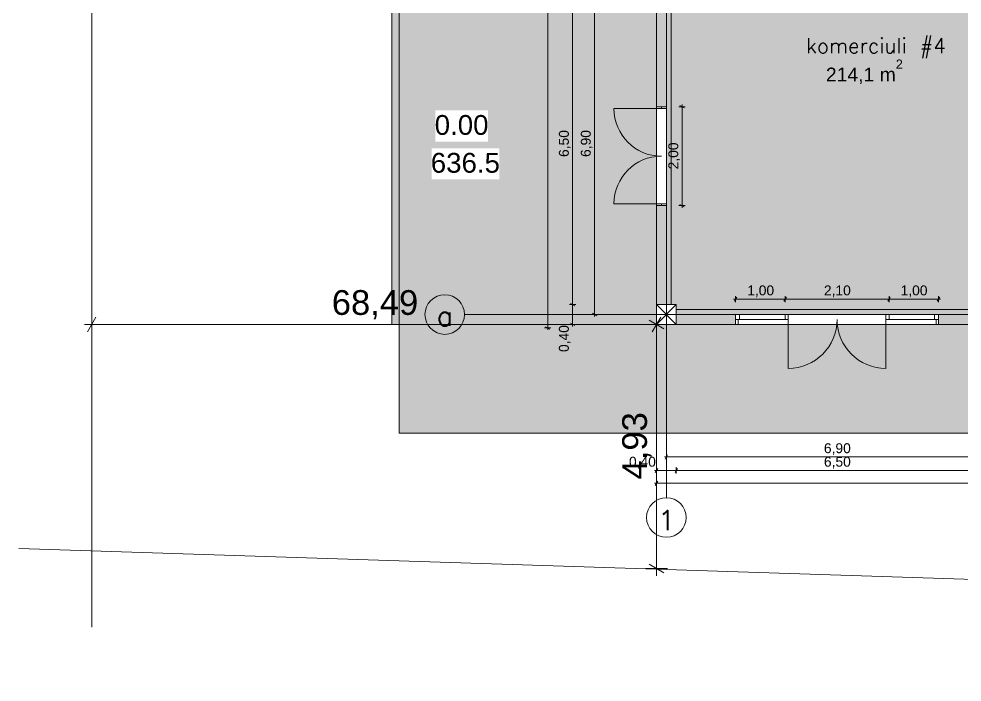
# Model space of a CAD drawing. Header units: metres. Extents: x 476297 to 476657, y 4620828 to 4621206.
# Drawn here: x 476377.77 to 476396.83, y 4620977.09 to 4620990.49 of the extents above; entities that cross this region are included whole.
import ezdxf

# ---------------------------------------------------------------- set-up
doc = ezdxf.new("R2010")
doc.units = ezdxf.units.M
doc.header["$MEASUREMENT"] = 0
doc.set_wipeout_variables(frame=1)
doc.linetypes.add('Wipeout_Contour', pattern=[1, 0, -1])
for name, color, linetype in [('0_Pen_No__42_Pen_No__250', 7, 'Continuous'), ('2D Drafting - General_Pen_No__1', 7, 'Continuous'), ('2D Drafting - General_Pen_No__250_Pen_No__7', 7, 'Continuous'), ('Annotation - Text_Pen_No__7', 7, 'Continuous'), ('G-Anno-Nplt', 7, 'Continuous'), ('New_________ _________ ___2', 7, 'Continuous'), ('NewAnnotation - Text', 7, 'Continuous'), ('NewG-Anno-Nplt', 7, 'Continuous'), ('NewStructural - Bearing', 7, 'Continuous'), ('zoma', 7, 'Continuous'), ('zoma_Pen_No__5', 7, 'Continuous')]:
    doc.layers.add(name, color=color, linetype=linetype)
doc.styles.add('GENERATED_STYLE_1', font='arial.ttf')
doc.styles.add('GENERATED_STYLE_2', font='arial.ttf')
doc.linetypes.add('Break', pattern='A,0,[1,A-1 áƒ¡áƒ\x90áƒ®áƒšáƒ˜ - áƒ›áƒ¨áƒ”áƒœáƒ”áƒ‘áƒšáƒ”áƒ‘áƒ¡1.Shx,S=0.015679,R=0,X=0,Y=0],-1.975557,0', length=1.975557)
doc.dimstyles.new('GENERATED_STYLE__1', dxfattribs={"dimtxt": 0.2, "dimasz": 0.064421, "dimexe": 0.18, "dimexo": 0.003, "dimgap": 0.09, "dimtad": 1, "dimtih": 1, "dimtoh": 1, "dimzin": 0, "dimdsep": 46, "dimtxsty": 'GENERATED_STYLE_2', "dimblk": 'ARROWHEAD_2', "dimblk1": 'ARROWHEAD_2', "dimblk2": 'ARROWHEAD_2', "dimcen": 0.09, "dimclrd": 142, "dimclre": 142, "dimclrt": 142, "dimadec": 0, "dimazin": 0, "dimtfac": 1, "dimtdec": 4, "dimtmove": 0, "dimatfit": 3, "dimfxl": 1, "dimtolj": 1, "dimtzin": 0, "dimarcsym": 0})
doc.dimstyles.new('GENERATED_STYLE__10', dxfattribs={"dimtxt": 0.5, "dimasz": 0.228, "dimexe": 0.18, "dimexo": 0.003, "dimgap": 0.09, "dimtad": 1, "dimtih": 1, "dimtoh": 1, "dimzin": 0, "dimdsep": 46, "dimtxsty": 'GENERATED_STYLE_2', "dimblk": 'ARROWHEAD_2', "dimblk1": 'ARROWHEAD_2', "dimblk2": 'ARROWHEAD_2', "dimcen": 0.09, "dimclrd": 1, "dimclre": 1, "dimclrt": 1, "dimadec": 0, "dimazin": 0, "dimtfac": 1, "dimtdec": 4, "dimtmove": 0, "dimatfit": 3, "dimfxl": 1, "dimtolj": 1, "dimtzin": 0, "dimarcsym": 0})
doc.dimstyles.new('GENERATED_STYLE__11', dxfattribs={"dimtxt": 0.2, "dimasz": 0.064421, "dimexe": 0.18, "dimexo": 0.003, "dimgap": 0.09, "dimtad": 1, "dimzin": 0, "dimdsep": 46, "dimtxsty": 'GENERATED_STYLE_2', "dimblk": 'ARROWHEAD_2', "dimblk1": 'ARROWHEAD_2', "dimblk2": 'ARROWHEAD_2', "dimcen": 0.09, "dimclrd": 142, "dimclre": 142, "dimclrt": 142, "dimadec": 0, "dimazin": 0, "dimtfac": 1, "dimtdec": 4, "dimtmove": 0, "dimatfit": 3, "dimfxl": 1, "dimtolj": 1, "dimtzin": 0, "dimarcsym": 0})
doc.dimstyles.new('GENERATED_STYLE__9', dxfattribs={"dimtxt": 0.5, "dimasz": 0.228, "dimexe": 0.18, "dimexo": 0.003, "dimgap": 0.09, "dimtad": 1, "dimzin": 0, "dimdsep": 46, "dimtxsty": 'GENERATED_STYLE_2', "dimblk": 'ARROWHEAD_2', "dimblk1": 'ARROWHEAD_2', "dimblk2": 'ARROWHEAD_2', "dimcen": 0.09, "dimclrd": 1, "dimclre": 1, "dimclrt": 1, "dimadec": 0, "dimazin": 0, "dimtfac": 1, "dimtdec": 4, "dimtmove": 0, "dimatfit": 3, "dimfxl": 1, "dimtolj": 1, "dimtzin": 0, "dimarcsym": 0})

# ---------------------------------------------------------------- blocks, each defined once
blk = doc.blocks.new('*D553', base_point=(476844.527, 4621385.791))
at = {"layer": 'zoma', "color": 142, "linetype": 'Continuous', "lineweight": 0, "transparency": 16777216}
for p, q in [((476390.815, 4620981.642), (476390.856, 4620981.642)), ((476390.881, 4620981.685), (476390.832, 4620981.6)), ((476390.856, 4620981.579), (476390.856, 4620981.706)), ((476390.856, 4620981.642), (476397.756, 4620981.642)), ((476397.781, 4620981.685), (476397.732, 4620981.6)), ((476397.756, 4620981.579), (476397.756, 4620981.706))]:
    blk.add_line(p, q, dxfattribs=at)
at = {"layer": 'zoma', "color": 142, "lineweight": 0, "transparency": 16777216, "insert": (476394.04, 4620981.682), "char_height": 0.2, "attachment_point": 7, "style": 'GENERATED_STYLE_2'}
blk.add_mtext('\\A1;{\\pql;\\fArial CYR|b0|i0|c204|p34;6,90}', dxfattribs=at)
blk = doc.blocks.new('ARROWHEAD_2')
at = {"color": 0, "linetype": 'Continuous', "lineweight": 0}
for p, q in [((0, 0), (-1, 0)), ((-0.378, -0.655), (0.378, 0.655))]:
    blk.add_line(p, q, dxfattribs=at)
blk = doc.blocks.new('*D559', base_point=(476844.527, 4621385.791))
at = {"layer": 'zoma', "color": 142, "linetype": 'Continuous', "lineweight": 0, "transparency": 16777216}
for p, q in [((476389.468, 4620991.42), (476389.341, 4620991.42)), ((476389.362, 4620991.445), (476389.447, 4620991.396)), ((476389.404, 4620984.52), (476389.404, 4620991.42)), ((476389.468, 4620984.52), (476389.341, 4620984.52)), ((476389.362, 4620984.545), (476389.447, 4620984.496)), ((476389.404, 4620984.479), (476389.404, 4620984.52))]:
    blk.add_line(p, q, dxfattribs=at)
at = {"layer": 'zoma', "color": 142, "lineweight": 0, "transparency": 16777216, "insert": (476389.364, 4620987.704), "char_height": 0.2, "attachment_point": 7, "rotation": 90, "style": 'GENERATED_STYLE_2'}
blk.add_mtext('\\A1;{\\pql;\\fArial CYR|b0|i0|c204|p34;6,90}', dxfattribs=at)
blk = doc.blocks.new('*D564', base_point=(476844.527, 4621385.791))
at = {"layer": 'zoma', "color": 142, "linetype": 'Continuous', "lineweight": 0, "transparency": 16777216}
for p, q in [((476390.615, 4620981.111), (476390.656, 4620981.111)), ((476390.681, 4620981.153), (476390.632, 4620981.068)), ((476390.656, 4620981.047), (476390.656, 4620981.174)), ((476390.656, 4620981.111), (476432.456, 4620981.111)), ((476432.432, 4620981.068), (476432.481, 4620981.153)), ((476432.456, 4620981.047), (476432.456, 4620981.174)), ((476432.456, 4620981.111), (476432.498, 4620981.111))]:
    blk.add_line(p, q, dxfattribs=at)
at = {"layer": 'zoma', "color": 142, "lineweight": 0, "transparency": 16777216, "insert": (476411.215, 4620981.151), "char_height": 0.2, "attachment_point": 7, "style": 'GENERATED_STYLE_2'}
blk.add_mtext('\\A1;{\\pql;\\fArial CYR|b0|i0|c204|p34;41,80}', dxfattribs=at)
blk = doc.blocks.new('*D565', base_point=(476844.527, 4621385.791))
at = {"layer": 'zoma', "color": 142, "linetype": 'Continuous', "lineweight": 0, "transparency": 16777216}
for p, q in [((476390.615, 4620981.369), (476390.656, 4620981.369)), ((476390.681, 4620981.412), (476390.632, 4620981.327)), ((476390.656, 4620981.306), (476390.656, 4620981.433)), ((476390.656, 4620981.369), (476391.056, 4620981.369)), ((476391.081, 4620981.412), (476391.032, 4620981.327)), ((476391.056, 4620981.306), (476391.056, 4620981.433))]:
    blk.add_line(p, q, dxfattribs=at)
at = {"layer": 'zoma', "color": 142, "lineweight": 0, "transparency": 16777216, "insert": (476390.1, 4620981.409), "char_height": 0.2, "attachment_point": 7, "style": 'GENERATED_STYLE_2'}
blk.add_mtext('\\A1;{\\pql;\\fArial CYR|b0|i0|c204|p34;0,40}', dxfattribs=at)
blk = doc.blocks.new('*D566', base_point=(476844.527, 4621385.791))
at = {"layer": 'zoma', "color": 142, "linetype": 'Continuous', "lineweight": 0, "transparency": 16777216}
for p, q in [((476391.081, 4620981.412), (476391.032, 4620981.327)), ((476391.056, 4620981.306), (476391.056, 4620981.433)), ((476391.056, 4620981.369), (476397.556, 4620981.369)), ((476397.581, 4620981.412), (476397.532, 4620981.327)), ((476397.556, 4620981.306), (476397.556, 4620981.433))]:
    blk.add_line(p, q, dxfattribs=at)
at = {"layer": 'zoma', "color": 142, "lineweight": 0, "transparency": 16777216, "char_height": 0.2, "attachment_point": 7, "style": 'GENERATED_STYLE_2'}
for s, insert in [('\\A1;{\\pql;\\fArial CYR|b0|i0|c204|p34;6,50}', (476394.04, 4620981.409)), ('\\A1;{\\pql;\\fArial CYR|b0|i0|c204|p34;0,40}', (476397, 4620981.409))]:
    blk.add_mtext(s, dxfattribs=dict(at, insert=insert))
blk = doc.blocks.new('*D585', base_point=(476844.527, 4621385.791))
at = {"layer": 'zoma', "color": 142, "linetype": 'Continuous', "lineweight": 0, "transparency": 16777216}
for p, q in [((476389.025, 4620984.72), (476388.897, 4620984.72)), ((476388.919, 4620984.745), (476389.003, 4620984.696)), ((476388.961, 4620984.32), (476388.961, 4620984.72)), ((476389.025, 4620984.32), (476388.897, 4620984.32)), ((476388.919, 4620984.345), (476389.003, 4620984.296)), ((476388.961, 4620984.279), (476388.961, 4620984.32))]:
    blk.add_line(p, q, dxfattribs=at)
at = {"layer": 'zoma', "color": 142, "lineweight": 0, "transparency": 16777216, "insert": (476388.921, 4620983.763), "char_height": 0.2, "attachment_point": 7, "rotation": 89.9995, "style": 'GENERATED_STYLE_2'}
blk.add_mtext('\\A1;{\\pql;\\fArial CYR|b0|i0|c204|p34;0,40}', dxfattribs=at)
blk = doc.blocks.new('*D586', base_point=(476844.527, 4621385.791))
at = {"layer": 'zoma', "color": 142, "linetype": 'Continuous', "lineweight": 0, "transparency": 16777216}
for p, q in [((476388.919, 4620991.245), (476389.003, 4620991.196)), ((476388.961, 4620984.72), (476388.961, 4620991.22)), ((476389.025, 4620984.72), (476388.897, 4620984.72)), ((476388.919, 4620984.745), (476389.003, 4620984.696)), ((476388.961, 4620984.32), (476388.961, 4620984.72))]:
    blk.add_line(p, q, dxfattribs=at)
at = {"layer": 'zoma', "color": 142, "lineweight": 0, "transparency": 16777216, "char_height": 0.2, "attachment_point": 7, "rotation": 89.9995, "style": 'GENERATED_STYLE_2'}
for s, insert in [('\\A1;{\\pql;\\fArial CYR|b0|i0|c204|p34;0,40}', (476388.921, 4620990.663)), ('\\A1;{\\pql;\\fArial CYR|b0|i0|c204|p34;6,50}', (476388.921, 4620987.704))]:
    blk.add_mtext(s, dxfattribs=dict(at, insert=insert))
blk = doc.blocks.new('*D587', base_point=(476844.527, 4621385.791))
at = {"layer": 'zoma', "color": 142, "linetype": 'Continuous', "lineweight": 0, "transparency": 16777216}
for p, q in [((476388.961, 4620991.62), (476388.961, 4620994.72)), ((476389.025, 4620991.62), (476388.897, 4620991.62)), ((476388.919, 4620991.645), (476389.003, 4620991.596)), ((476388.961, 4620991.22), (476388.961, 4620991.62)), ((476389.025, 4620991.22), (476388.897, 4620991.22)), ((476388.919, 4620991.245), (476389.003, 4620991.196)), ((476388.961, 4620984.72), (476388.961, 4620991.22))]:
    blk.add_line(p, q, dxfattribs=at)
blk = doc.blocks.new('*D593', base_point=(476844.527, 4621385.791))
at = {"layer": 'zoma', "color": 142, "linetype": 'Continuous', "lineweight": 0, "transparency": 16777216}
for p, q in [((476388.501, 4621001.996), (476388.416, 4621002.045)), ((476388.458, 4621002.02), (476388.458, 4621002.062)), ((476388.522, 4621002.02), (476388.395, 4621002.02)), ((476388.458, 4620984.25), (476388.458, 4621002.02)), ((476388.522, 4620984.25), (476388.395, 4620984.25)), ((476388.416, 4620984.275), (476388.501, 4620984.226)), ((476388.458, 4620984.209), (476388.458, 4620984.25))]:
    blk.add_line(p, q, dxfattribs=at)
at = {"layer": 'zoma', "color": 142, "lineweight": 0, "transparency": 16777216, "insert": (476388.418, 4620992.793), "char_height": 0.2, "attachment_point": 7, "rotation": 89.9995, "style": 'GENERATED_STYLE_2'}
blk.add_mtext('\\A1;{\\pql;\\fArial CYR|b0|i0|c204|p34;17,77}', dxfattribs=at)
blk = doc.blocks.new('*D608', base_point=(476844.527, 4621385.791))
at = {"layer": 'zoma', "color": 142, "linetype": 'Continuous', "lineweight": 0, "transparency": 16777216}
for p, q in [((476392.281, 4620984.873), (476392.232, 4620984.788)), ((476392.256, 4620984.767), (476392.256, 4620984.894)), ((476393.281, 4620984.873), (476393.232, 4620984.788)), ((476393.256, 4620984.767), (476393.256, 4620984.894)), ((476392.215, 4620984.831), (476392.256, 4620984.831)), ((476392.256, 4620984.831), (476393.256, 4620984.831))]:
    blk.add_line(p, q, dxfattribs=at)
at = {"layer": 'zoma', "color": 142, "lineweight": 0, "transparency": 16777216, "insert": (476392.49, 4620984.871), "char_height": 0.2, "attachment_point": 7, "style": 'GENERATED_STYLE_2'}
blk.add_mtext('\\A1;{\\pql;\\fArial CYR|b0|i0|c204|p34;1,00}', dxfattribs=at)
blk = doc.blocks.new('*D609', base_point=(476844.527, 4621385.791))
at = {"layer": 'zoma', "color": 142, "linetype": 'Continuous', "lineweight": 0, "transparency": 16777216}
for p, q in [((476393.281, 4620984.873), (476393.232, 4620984.788)), ((476393.256, 4620984.767), (476393.256, 4620984.894)), ((476395.381, 4620984.873), (476395.332, 4620984.788)), ((476395.356, 4620984.767), (476395.356, 4620984.894)), ((476393.256, 4620984.831), (476395.356, 4620984.831))]:
    blk.add_line(p, q, dxfattribs=at)
at = {"layer": 'zoma', "color": 142, "lineweight": 0, "transparency": 16777216, "insert": (476394.04, 4620984.871), "char_height": 0.2, "attachment_point": 7, "style": 'GENERATED_STYLE_2'}
blk.add_mtext('\\A1;{\\pql;\\fArial CYR|b0|i0|c204|p34;2,10}', dxfattribs=at)
blk = doc.blocks.new('*D610', base_point=(476844.527, 4621385.791))
at = {"layer": 'zoma', "color": 142, "linetype": 'Continuous', "lineweight": 0, "transparency": 16777216}
for p, q in [((476395.381, 4620984.873), (476395.332, 4620984.788)), ((476395.356, 4620984.767), (476395.356, 4620984.894)), ((476396.332, 4620984.788), (476396.381, 4620984.873)), ((476396.356, 4620984.767), (476396.356, 4620984.894)), ((476395.356, 4620984.831), (476396.356, 4620984.831)), ((476396.356, 4620984.831), (476396.398, 4620984.831))]:
    blk.add_line(p, q, dxfattribs=at)
at = {"layer": 'zoma', "color": 142, "lineweight": 0, "transparency": 16777216, "insert": (476395.59, 4620984.871), "char_height": 0.2, "attachment_point": 7, "style": 'GENERATED_STYLE_2'}
blk.add_mtext('\\A1;{\\pql;\\fArial CYR|b0|i0|c204|p34;1,00}', dxfattribs=at)
blk = doc.blocks.new('*D620', base_point=(476844.527, 4621385.791))
at = {"layer": 'zoma', "color": 142, "linetype": 'Continuous', "lineweight": 0, "transparency": 16777216}
for p, q in [((476391.237, 4620988.72), (476391.11, 4620988.72)), ((476391.216, 4620988.696), (476391.131, 4620988.745)), ((476391.173, 4620988.72), (476391.173, 4620988.762)), ((476391.173, 4620986.72), (476391.173, 4620988.72)), ((476391.237, 4620986.72), (476391.11, 4620986.72)), ((476391.131, 4620986.745), (476391.216, 4620986.696)), ((476391.173, 4620986.679), (476391.173, 4620986.72))]:
    blk.add_line(p, q, dxfattribs=at)
at = {"layer": 'zoma', "color": 142, "lineweight": 0, "transparency": 16777216, "insert": (476391.133, 4620987.454), "char_height": 0.2, "attachment_point": 7, "rotation": 90, "style": 'GENERATED_STYLE_2'}
blk.add_mtext('\\A1;{\\pql;\\fArial CYR|b0|i0|c204|p34;2,00}', dxfattribs=at)
blk = doc.blocks.new('*D676', base_point=(476844.527, 4621385.791))
at = {"layer": 'zoma', "color": 1, "linetype": 'Continuous', "lineweight": 0, "transparency": 16777216}
for p, q in [((476390.881, 4620984.32), (476390.431, 4620984.32)), ((476390.806, 4620984.233), (476390.506, 4620984.407)), ((476390.656, 4620984.32), (476390.656, 4620984.467)), ((476390.656, 4620979.386), (476390.656, 4620984.32)), ((476390.881, 4620979.386), (476390.431, 4620979.386)), ((476390.506, 4620979.473), (476390.806, 4620979.3)), ((476390.656, 4620979.239), (476390.656, 4620979.386))]:
    blk.add_line(p, q, dxfattribs=at)
at = {"layer": 'zoma', "color": 1, "lineweight": 0, "transparency": 16777216, "insert": (476390.556, 4620981.188), "char_height": 0.5, "attachment_point": 7, "rotation": 90, "style": 'GENERATED_STYLE_2'}
blk.add_mtext('\\A1;{\\pql;\\fArial CYR|b0|i0|c204|p34;4,93}', dxfattribs=at)
blk = doc.blocks.new('*D677', base_point=(476844.527, 4621385.791))
at = {"layer": 'zoma', "color": 1, "linetype": 'Continuous', "lineweight": 0, "transparency": 16777216}
for p, q in [((476379.24, 4620984.095), (476379.24, 4620984.545)), ((476390.656, 4620984.095), (476390.656, 4620984.545)), ((476379.093, 4620984.32), (476379.24, 4620984.32)), ((476379.326, 4620984.47), (476379.153, 4620984.17)), ((476379.24, 4620984.32), (476390.656, 4620984.32)), ((476390.57, 4620984.17), (476390.743, 4620984.47)), ((476390.656, 4620984.32), (476390.803, 4620984.32))]:
    blk.add_line(p, q, dxfattribs=at)
at = {"layer": 'zoma', "color": 1, "lineweight": 0, "transparency": 16777216, "insert": (476384.093, 4620984.42), "char_height": 0.5, "attachment_point": 7, "style": 'GENERATED_STYLE_2'}
blk.add_mtext('\\A1;{\\pql;\\fArial CYR|b0|i0|c204|p34;68,49}', dxfattribs=at)

msp = doc.modelspace()

# ---------------------------------------------------------------- hatches: boundary and pattern name
at = {"layer": '2D Drafting - General_Pen_No__250_Pen_No__7', "linetype": 'Continuous', "lineweight": 0}
for color, points in [(7, [(476390.656, 4620991.37), (476390.656, 4620991.22), (476385.456, 4620991.22), (476385.456, 4620984.32), (476385.306, 4620984.32), (476385.306, 4620991.22), (476385.306, 4620991.37)]), (154, [(476390.856, 4620991.22), (476390.656, 4620991.22), (476390.656, 4620988.72), (476390.856, 4620988.72)]), (154, [(476390.656, 4620986.72), (476390.656, 4620984.72), (476390.856, 4620984.72), (476390.856, 4620986.72)]), (154, [(476392.256, 4620984.32), (476391.056, 4620984.32), (476391.056, 4620984.52), (476392.256, 4620984.52)]), (154, [(476397.556, 4620984.52), (476397.556, 4620984.32), (476396.356, 4620984.32), (476396.356, 4620984.52)])]:
    msp.add_hatch(color=color, dxfattribs=at).paths.add_polyline_path(points)
at = {"layer": 'NewG-Anno-Nplt', "linetype": 'Continuous', "lineweight": 0}
h = msp.add_hatch(color=167, dxfattribs=at)
h.paths.add_polyline_path([(476390.856, 4620991.902), (476390.856, 4620994.45), (476391.256, 4620994.45), (476391.256, 4620994.82), (476391.056, 4620994.82), (476391.056, 4620995.12), (476390.856, 4620995.12), (476390.856, 4621001.62), (476391.056, 4621001.62), (476391.056, 4621001.82), (476397.556, 4621001.82), (476397.556, 4621001.62), (476397.956, 4621001.62), (476397.956, 4621001.82), (476403.105, 4621001.82), (476403.105, 4620996.424), (476402.805, 4620996.424), (476402.805, 4620996.124), (476402.106, 4620996.124), (476402.106, 4620990.97), (476404.506, 4620990.97), (476404.506, 4620984.72), (476404.456, 4620984.72), (476404.456, 4620984.52), (476397.956, 4620984.52), (476397.956, 4620984.72), (476397.556, 4620984.72), (476397.556, 4620984.52), (476391.056, 4620984.52), (476391.056, 4620984.72), (476390.856, 4620984.72), (476390.856, 4620991.22), (476391.056, 4620991.22), (476391.056, 4620991.52), (476391.256, 4620991.52), (476391.256, 4620991.902)])
h.paths.add_polyline_path([(476397.556, 4620994.72), (476397.956, 4620994.72), (476397.956, 4620994.87), (476398.247, 4620994.87), (476398.247, 4620995.37), (476397.857, 4620995.37), (476397.857, 4620995.12), (476397.556, 4620995.12)], flags=0)
h.paths.add_polyline_path([(476397.956, 4620991.22), (476397.956, 4620991.62), (476397.556, 4620991.62), (476397.556, 4620991.22)], flags=0)
h.paths.add_polyline_path([(476397.366, 4620992.67), (476398.297, 4620992.67), (476398.297, 4620993.17), (476397.366, 4620993.17)], flags=0)
at = {"layer": 'NewG-Anno-Nplt', "linetype": 'Continuous', "lineweight": 0, "transparency": 33554534}
msp.add_hatch(color=254, dxfattribs=at).paths.add_polyline_path([(476385.456, 4620991.22), (476385.456, 4620982.12), (476437.656, 4620982.12), (476437.656, 4620991.22), (476432.456, 4620991.22), (476432.456, 4620984.32), (476390.656, 4620984.32), (476390.656, 4620991.22)])

# ---------------------------------------------------------------- linework, layer by layer
at = {"layer": '0_Pen_No__42_Pen_No__250', "color": 5, "linetype": 'Continuous', "lineweight": 0}
for centre in [(476386.376, 4620984.52), (476386.376, 4620984.52), (476390.856, 4620980.419), (476390.856, 4620980.419)]:
    msp.add_circle(centre, 0.4, dxfattribs=at)
at = {"layer": '2D Drafting - General_Pen_No__1', "color": 7, "linetype": 'Continuous', "lineweight": 0}
for p, q in [((476390.656, 4620984.32), (476391.056, 4620984.72)), ((476391.056, 4620984.32), (476390.656, 4620984.72))]:
    msp.add_line(p, q, dxfattribs=at)
at = {"layer": '2D Drafting - General_Pen_No__1', "color": 7, "linetype": 'Continuous', "lineweight": 0, "flags": 128}
for points in [[(476390.656, 4620984.72), (476390.656, 4620991.22), (476390.956, 4620991.22), (476390.956, 4620984.72)], [(476390.656, 4620984.32), (476391.056, 4620984.32), (476391.056, 4620984.72), (476390.656, 4620984.72)], [(476397.556, 4620984.32), (476391.056, 4620984.32), (476391.056, 4620984.62), (476397.556, 4620984.62)]]:
    msp.add_lwpolyline(points, close=True, dxfattribs=at)
at = {"layer": '2D Drafting - General_Pen_No__250_Pen_No__7', "color": 7, "linetype": 'Continuous', "lineweight": 0, "flags": 128}
for points in [[(476390.656, 4620991.37), (476390.656, 4620991.22), (476385.456, 4620991.22), (476385.456, 4620984.32), (476385.306, 4620984.32), (476385.306, 4620991.22), (476385.306, 4620991.37)], [(476390.856, 4620991.22), (476390.656, 4620991.22), (476390.656, 4620988.72), (476390.856, 4620988.72)], [(476390.656, 4620986.72), (476390.656, 4620984.72), (476390.856, 4620984.72), (476390.856, 4620986.72)], [(476392.256, 4620984.32), (476391.056, 4620984.32), (476391.056, 4620984.52), (476392.256, 4620984.52)], [(476397.556, 4620984.52), (476397.556, 4620984.32), (476396.356, 4620984.32), (476396.356, 4620984.52)]]:
    msp.add_lwpolyline(points, close=True, dxfattribs=at)
at = {"layer": 'New_________ _________ ___2', "color": 1, "linetype": 'Continuous', "lineweight": 0}
msp.add_lwpolyline([(476377.768, 4620979.793), (476408.091, 4620978.812), (476446.535, 4620977.777), (476446.534, 4621012.176)], dxfattribs=at)
at = {"layer": 'NewG-Anno-Nplt', "color": 7, "linetype": 'Continuous', "lineweight": 0, "flags": 128}
msp.add_lwpolyline([(476385.456, 4620991.22), (476385.456, 4620982.12), (476437.656, 4620982.12), (476437.656, 4620991.22), (476432.456, 4620991.22), (476432.456, 4620984.32), (476390.656, 4620984.32), (476390.656, 4620991.22)], close=True, dxfattribs=at)
msp.add_lwpolyline([(476404.506, 4620990.97), (476404.506, 4620984.72), (476404.456, 4620984.72), (476404.456, 4620984.52), (476397.956, 4620984.52), (476397.956, 4620984.72), (476397.556, 4620984.72), (476397.556, 4620984.52), (476391.056, 4620984.52), (476391.056, 4620984.72), (476390.856, 4620984.72), (476390.856, 4620991.22)], dxfattribs=at)
at = {"layer": 'NewStructural - Bearing', "color": 1, "linetype": 'Break', "lineweight": 0}
msp.add_line((476379.24, 4621012.791), (476379.24, 4620978.2), dxfattribs=at)
at = {"layer": 'NewStructural - Bearing', "color": 7, "linetype": 'Continuous', "lineweight": 0}
for p, q in [((476390.756, 4620988.72), (476390.756, 4620988.68)), ((476390.856, 4620988.72), (476390.756, 4620988.72)), ((476390.856, 4620988.72), (476390.756, 4620988.72)), ((476390.856, 4620988.72), (476390.756, 4620988.72)), ((476390.856, 4620988.68), (476390.856, 4620988.72)), ((476390.756, 4620988.68), (476389.796, 4620988.68)), ((476390.756, 4620988.68), (476390.856, 4620988.68)), ((476390.756, 4620986.76), (476389.796, 4620986.76)), ((476390.856, 4620986.76), (476390.756, 4620986.76)), ((476390.756, 4620986.76), (476390.756, 4620986.72)), ((476390.756, 4620986.72), (476390.856, 4620986.72)), ((476390.856, 4620986.72), (476390.756, 4620986.72)), ((476390.856, 4620986.72), (476390.756, 4620986.72)), ((476390.856, 4620986.72), (476390.856, 4620986.76)), ((476392.336, 4620984.52), (476392.256, 4620984.52)), ((476392.256, 4620984.52), (476392.256, 4620984.42)), ((476392.256, 4620984.42), (476392.256, 4620984.52)), ((476392.256, 4620984.42), (476392.256, 4620984.52)), ((476392.336, 4620984.42), (476392.336, 4620984.52)), ((476393.318, 4620984.52), (476393.238, 4620984.52)), ((476393.256, 4620984.52), (476393.256, 4620984.42)), ((476393.318, 4620984.42), (476393.318, 4620984.52)), ((476395.374, 4620984.52), (476395.294, 4620984.52)), ((476395.294, 4620984.52), (476395.294, 4620984.42)), ((476395.356, 4620984.42), (476395.356, 4620984.52)), ((476396.356, 4620984.52), (476396.276, 4620984.52)), ((476396.276, 4620984.52), (476396.276, 4620984.42)), ((476396.356, 4620984.42), (476396.356, 4620984.52)), ((476396.356, 4620984.42), (476396.356, 4620984.52)), ((476396.356, 4620984.42), (476396.356, 4620984.52)), ((476392.256, 4620984.42), (476392.336, 4620984.42)), ((476392.306, 4620984.42), (476392.256, 4620984.42)), ((476392.306, 4620984.42), (476392.256, 4620984.42)), ((476392.306, 4620984.32), (476392.306, 4620984.42)), ((476393.238, 4620984.42), (476393.318, 4620984.42)), ((476393.318, 4620984.42), (476393.318, 4620983.432)), ((476395.294, 4620984.42), (476395.374, 4620984.42)), ((476395.294, 4620984.42), (476395.294, 4620983.432)), ((476396.276, 4620984.42), (476396.356, 4620984.42)), ((476396.306, 4620984.42), (476396.356, 4620984.42)), ((476396.306, 4620984.42), (476396.356, 4620984.42)), ((476396.306, 4620984.32), (476396.306, 4620984.42))]:
    msp.add_line(p, q, dxfattribs=at)
for points in [[(476392.336, 4620984.42), (476393.256, 4620984.42), (476393.256, 4620984.52), (476392.336, 4620984.52)], [(476396.276, 4620984.52), (476395.356, 4620984.52), (476395.356, 4620984.42), (476396.276, 4620984.42)]]:
    msp.add_lwpolyline(points, close=True, dxfattribs=at)
for centre, radius, start, end in [((476390.756, 4620988.68), 0.96, 180, 270), ((476390.756, 4620986.76), 0.96, 90, 180), ((476393.318, 4620984.42), 0.988, 270, 0), ((476395.294, 4620984.42), 0.988, 180, 270)]:
    msp.add_arc(centre, radius, start, end, dxfattribs=at)
at = {"layer": 'zoma_Pen_No__5', "color": 5, "linetype": 'Continuous', "lineweight": 0}
for p, q in [((476390.856, 4621005.53), (476390.856, 4620980.819)), ((476386.776, 4620984.52), (476436.662, 4620984.52)), ((476386.776, 4620984.52), (476436.662, 4620984.52))]:
    msp.add_line(p, q, dxfattribs=at)

# ---------------------------------------------------------------- texts
at = {"layer": 'Annotation - Text_Pen_No__7', "color": 142, "linetype": 'Continuous', "lineweight": 0, "insert": (476395.093, 4620990.102), "char_height": 0.3, "attachment_point": 2}
msp.add_mtext('\\A1;{\\pqc;\\Ftxt.shx;komerciuli #4}', dxfattribs=at)
at = {"layer": 'Annotation - Text_Pen_No__7', "color": 5, "linetype": 'Continuous', "lineweight": 0, "char_height": 0.4, "attachment_point": 2}
for s, insert in [('\\A1;{\\pqc;\\Ftxt.shx;a}', (476386.378, 4620984.694)), ('\\A1;{\\pqc;\\Ftxt.shx;1}', (476390.859, 4620980.561))]:
    msp.add_mtext(s, dxfattribs=dict(at, insert=insert))
at = {"layer": 'G-Anno-Nplt', "color": 142, "lineweight": 0, "insert": (476394.08, 4620989.177), "char_height": 0.28, "attachment_point": 7, "style": 'GENERATED_STYLE_1'}
msp.add_mtext('{\\fArial|b0|i0|c0|p34;214,1 m{\\H0.66x;\\S2^  ;}}', dxfattribs=at)

# ---------------------------------------------------------------- dimensions: what is measured, and where the dimension line sits
at = {"layer": 'zoma', "color": 142, "linetype": 'Continuous', "lineweight": 0}
for base, p1, p2, angle, picture, middle, turn in [((476388.458, 4621002.02), (476390.586, 4620984.25), (476390.656, 4621002.02), 89.9995, '*D593', (476388.318, 4620993.129), 89.9995), ((476388.961, 4620991.62), (476390.656, 4620991.22), (476390.656, 4620991.62), 89.9995, '*D587', (476388.821, 4620990.923), 89.9995), ((476389.404, 4620991.42), (476390.856, 4620984.52), (476390.856, 4620991.42), 90, '*D559', (476389.264, 4620987.964), 90), ((476388.961, 4620991.22), (476390.656, 4620984.72), (476390.656, 4620991.22), 89.9995, '*D586', (476388.821, 4620987.964), 89.9995), ((476391.173, 4620988.72), (476390.856, 4620986.72), (476390.856, 4620988.72), 90, '*D620', (476391.033, 4620987.714), 90), ((476388.961, 4620984.72), (476390.656, 4620984.32), (476390.656, 4620984.72), 89.9995, '*D585', (476388.821, 4620984.023), 89.9995)]:
    dim = msp.add_linear_dim(base=base, p1=p1, p2=p2, angle=angle, dimstyle='GENERATED_STYLE__11', dxfattribs=at)
    dim.commit()
    dim.dimension.update_dxf_attribs({"geometry": picture, "text_midpoint": middle, "dimtype": 160, "text_rotation": turn})
at = {"layer": 'zoma', "color": 1, "linetype": 'Continuous', "lineweight": 0}
dim = msp.add_linear_dim(base=(476390.656, 4620984.32), p1=(476379.24, 4620984.32), p2=(476390.656, 4620984.32), text='68,49', dimstyle='GENERATED_STYLE__10', dxfattribs=at)
dim.commit()
dim.dimension.update_dxf_attribs({"geometry": '*D677', "text_midpoint": (476384.933, 4620984.67), "dimtype": 160})
at = {"layer": 'zoma', "color": 142, "linetype": 'Continuous', "lineweight": 0}
for base, p1, p2, picture, middle in [((476393.256, 4620984.831), (476392.256, 4620984.52), (476393.256, 4620984.52), '*D608', (476392.75, 4620984.971)), ((476395.356, 4620984.831), (476393.256, 4620984.52), (476395.356, 4620984.52), '*D609', (476394.3, 4620984.971)), ((476396.356, 4620984.831), (476395.356, 4620984.52), (476396.356, 4620984.52), '*D610', (476395.85, 4620984.971)), ((476432.456, 4620981.111), (476390.656, 4620982.904), (476432.456, 4620982.904), '*D564', (476411.551, 4620981.251)), ((476397.756, 4620981.642), (476390.856, 4620980.004), (476397.756, 4620980.004), '*D553', (476394.3, 4620981.782)), ((476391.056, 4620981.369), (476390.656, 4620948.663), (476391.056, 4620948.663), '*D565', (476390.36, 4620981.509)), ((476397.556, 4620981.369), (476391.056, 4620948.663), (476397.556, 4620948.263), '*D566', (476394.3, 4620981.509))]:
    dim = msp.add_linear_dim(base=base, p1=p1, p2=p2, dimstyle='GENERATED_STYLE__1', dxfattribs=at)
    dim.commit()
    dim.dimension.update_dxf_attribs({"geometry": picture, "text_midpoint": middle, "dimtype": 160})
at = {"layer": 'zoma', "color": 1, "linetype": 'Continuous', "lineweight": 0}
dim = msp.add_linear_dim(base=(476390.656, 4620984.32), p1=(476390.337, 4620979.386), p2=(476390.656, 4620984.32), angle=90, text='4,93', dimstyle='GENERATED_STYLE__9', dxfattribs=at)
dim.commit()
dim.dimension.update_dxf_attribs({"geometry": '*D676', "text_midpoint": (476390.306, 4620981.837), "dimtype": 160, "text_rotation": 90})

# ---------------------------------------------------------------- next in the draw order: wipeouts: each hides what was drawn before it
at = {"color": 1, "linetype": 'Wipeout_Contour', "lineweight": 0, "ltscale": 18581916.98874407}
msp.add_wipeout([(476386.185, 4620988.643), (476387.249, 4620988.643), (476387.249, 4620988.014), (476386.185, 4620988.014)], dxfattribs=at).dxf.layer = 'NewAnnotation - Text'
at = {"color": 1, "linetype": 'Wipeout_Contour', "lineweight": 0, "ltscale": 18581913.97593698}
msp.add_wipeout([(476386.109, 4620987.878), (476387.477, 4620987.878), (476387.477, 4620987.249), (476386.109, 4620987.249)], dxfattribs=at).dxf.layer = 'NewAnnotation - Text'

# ---------------------------------------------------------------- next in the draw order: texts
at = {"layer": 'NewAnnotation - Text', "color": 1, "linetype": 'Continuous', "lineweight": 0, "char_height": 0.4, "attachment_point": 2, "style": 'GENERATED_STYLE_1'}
for s, insert in [('\\A1;{\\pqc;\\fArial|b0|i0|c0|p34;0\\fArial|b0|i0|c0|p34;.00}', (476386.717, 4620988.551)), ('\\A1;{\\pqc;\\fArial|b0|i0|c0|p34;63\\fArial|b0|i0|c0|p34;6\\fArial|b0|i0|c0|p34;.\\fArial|b0|i0|c0|p34;5}', (476386.793, 4620987.786))]:
    msp.add_mtext(s, dxfattribs=dict(at, insert=insert))

doc.saveas('drawing.dxf')
